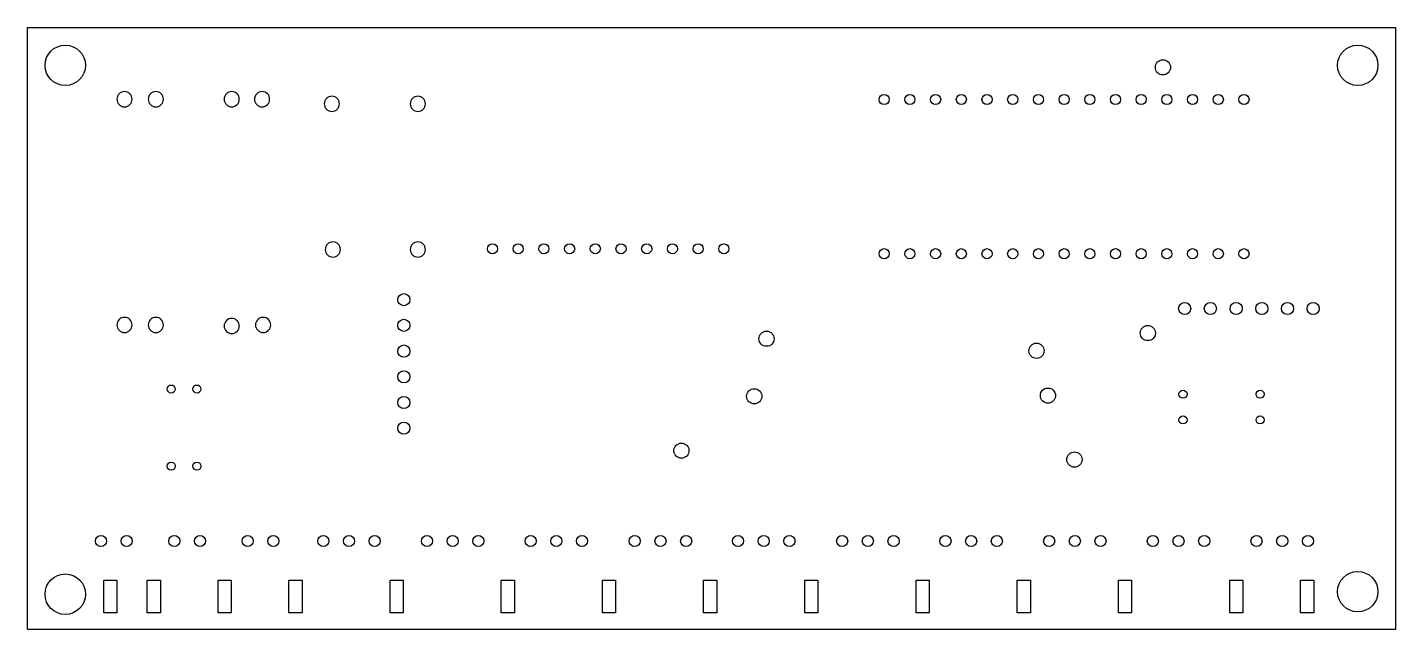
# Model space of a CAD drawing. Extents: x 106 to 242, y -132 to -72.
import ezdxf

# ---------------------------------------------------------------- set-up
doc = ezdxf.new("R2010")
doc.units = 0
doc.layers.add('WHITE', color=7, linetype='CONTINUOUS')

msp = doc.modelspace()

# ---------------------------------------------------------------- linework, layer by layer
at = {"layer": 'WHITE', "linetype": 'CONTINUOUS'}
for p, q in [((106.5, -72.5), (241.75, -72.5)), ((106.5, -132), (106.5, -72.5)), ((241.75, -72.5), (241.75, -132)), ((114.056, -127.117), (115.36, -127.117)), ((114.056, -130.326), (114.056, -127.117)), ((115.36, -127.117), (115.36, -130.326)), ((118.348, -127.117), (119.652, -127.117)), ((118.348, -130.326), (118.348, -127.117)), ((119.652, -127.117), (119.652, -130.326)), ((125.348, -127.117), (126.652, -127.117)), ((125.348, -130.326), (125.348, -127.117)), ((126.652, -127.117), (126.652, -130.326)), ((132.348, -127.117), (133.652, -127.117)), ((132.348, -130.326), (132.348, -127.117)), ((133.652, -127.117), (133.652, -130.326)), ((142.348, -127.117), (143.652, -127.117)), ((142.348, -130.326), (142.348, -127.117)), ((143.652, -127.117), (143.652, -130.326)), ((153.348, -127.117), (154.652, -127.117)), ((153.348, -130.326), (153.348, -127.117)), ((154.652, -127.117), (154.652, -130.326)), ((163.348, -127.117), (164.652, -127.117)), ((163.348, -130.326), (163.348, -127.117)), ((164.652, -127.117), (164.652, -130.326)), ((173.348, -127.117), (174.652, -127.117)), ((173.348, -130.326), (173.348, -127.117)), ((174.652, -127.117), (174.652, -130.326)), ((183.348, -127.117), (184.652, -127.117)), ((183.348, -130.326), (183.348, -127.117)), ((184.652, -127.117), (184.652, -130.326)), ((194.348, -127.117), (195.652, -127.117)), ((194.348, -130.326), (194.348, -127.117)), ((195.652, -127.117), (195.652, -130.326)), ((204.348, -127.117), (205.652, -127.117)), ((204.348, -130.326), (204.348, -127.117)), ((205.652, -127.117), (205.652, -130.326)), ((214.348, -127.117), (215.652, -127.117)), ((214.348, -130.326), (214.348, -127.117)), ((215.652, -127.117), (215.652, -130.326)), ((225.348, -127.117), (226.652, -127.117)), ((225.348, -130.326), (225.348, -127.117)), ((226.652, -127.117), (226.652, -130.326)), ((232.348, -127.117), (233.652, -127.117)), ((232.348, -130.326), (232.348, -127.117)), ((233.652, -127.117), (233.652, -130.326)), ((115.36, -130.326), (114.056, -130.326)), ((119.652, -130.326), (118.348, -130.326)), ((126.652, -130.326), (125.348, -130.326)), ((133.652, -130.326), (132.348, -130.326)), ((143.652, -130.326), (142.348, -130.326)), ((154.652, -130.326), (153.348, -130.326)), ((164.652, -130.326), (163.348, -130.326)), ((174.652, -130.326), (173.348, -130.326)), ((184.652, -130.326), (183.348, -130.326)), ((195.652, -130.326), (194.348, -130.326)), ((205.652, -130.326), (204.348, -130.326)), ((215.652, -130.326), (214.348, -130.326)), ((226.652, -130.326), (225.348, -130.326)), ((233.652, -130.326), (232.348, -130.326)), ((241.75, -132), (106.5, -132))]:
    msp.add_line(p, q, dxfattribs=at)
at = {"layer": 'WHITE'}
for centre, radius in [((110.25, -76.25), 2), ((238, -76.25), 2), ((218.75, -76.45), 0.75), ((191.200002, -79.620001), 0.5), ((193.740002, -79.620001), 0.5), ((196.280003, -79.620003), 0.5), ((198.820002, -79.620003), 0.5), ((201.360003, -79.620001), 0.5), ((203.900001, -79.619999), 0.5), ((206.439999, -79.620003), 0.5), ((208.980001, -79.620002), 0.5), ((211.520002, -79.620001), 0.5), ((214.060002, -79.619998), 0.5), ((216.600002, -79.620001), 0.5), ((219.140005, -79.619999), 0.5), ((221.680002, -79.620001), 0.5), ((224.219998, -79.619997), 0.5), ((226.759996, -79.620001), 0.5), ((152.48, -94.37), 0.5), ((155.02, -94.37), 0.5), ((157.56, -94.37), 0.5), ((160.1, -94.37), 0.5), ((162.64, -94.37), 0.5), ((165.18, -94.37), 0.5), ((167.72, -94.37), 0.5), ((170.26, -94.37), 0.5), ((172.8, -94.37), 0.5), ((175.34, -94.37), 0.5), ((191.200002, -94.860001), 0.5), ((193.740002, -94.860001), 0.5), ((196.280001, -94.859996), 0.5), ((198.820002, -94.860001), 0.5), ((201.360002, -94.860002), 0.5), ((203.900003, -94.859996), 0.5), ((206.440002, -94.860001), 0.5), ((208.980004, -94.859999), 0.5), ((211.520007, -94.860002), 0.5), ((214.060002, -94.860007), 0.5), ((216.600002, -94.860001), 0.5), ((219.140002, -94.860001), 0.5), ((221.680003, -94.860003), 0.5), ((224.220003, -94.860001), 0.5), ((226.760002, -94.860001), 0.5), ((143.717492, -99.399998), 0.6), ((220.899998, -100.282509), 0.6), ((223.439999, -100.282503), 0.6), ((225.979999, -100.282504), 0.6), ((228.52, -100.282509), 0.6), ((231.059999, -100.282504), 0.6), ((233.599999, -100.282504), 0.6), ((143.717498, -101.939999), 0.6), ((179.56, -103.26), 0.75), ((217.25, -102.7), 0.75), ((143.717497, -104.479999), 0.6), ((206.25, -104.45), 0.75), ((143.717492, -107.02), 0.6), ((120.7175, -108.2325), 0.4), ((123.2575, -108.2325), 0.4), ((178.35, -108.95), 0.75), ((207.38, -108.88), 0.75), ((143.717497, -109.559999), 0.6), ((220.7325, -108.7425), 0.4), ((228.3525, -108.7425), 0.4), ((220.7325, -111.2825), 0.4), ((228.3525, -111.2825), 0.4), ((143.717497, -112.099999), 0.6), ((171.15, -114.32), 0.75), ((210, -115.2), 0.75), ((120.7175, -115.8525), 0.4), ((123.2575, -115.8525), 0.4), ((113.77, -123.25), 0.55), ((116.31, -123.25), 0.55), ((121.02, -123.25), 0.55), ((123.56, -123.25), 0.55), ((128.27, -123.25), 0.55), ((130.81, -123.25), 0.55), ((135.75, -123.25), 0.55), ((138.29, -123.25), 0.55), ((140.83, -123.25), 0.55), ((146, -123.25), 0.55), ((148.54, -123.25), 0.55), ((151.08, -123.25), 0.55), ((156.25, -123.25), 0.55), ((158.79, -123.25), 0.55), ((161.33, -123.25), 0.55), ((166.54, -123.245), 0.55), ((169.08, -123.245), 0.55), ((171.62, -123.245), 0.55), ((176.75, -123.25), 0.55), ((179.29, -123.25), 0.55), ((181.83, -123.25), 0.55), ((187.04, -123.245), 0.55), ((189.58, -123.245), 0.55), ((192.12, -123.245), 0.55), ((197.25, -123.25), 0.55), ((199.79, -123.25), 0.55), ((202.33, -123.25), 0.55), ((207.5, -123.25), 0.55), ((210.04, -123.25), 0.55), ((212.58, -123.25), 0.55), ((217.75, -123.25), 0.55), ((220.29, -123.25), 0.55), ((222.83, -123.25), 0.55), ((228, -123.25), 0.55), ((230.54, -123.25), 0.55), ((233.08, -123.25), 0.55), ((110.25, -128.5), 2), ((238, -128.25), 2)]:
    msp.add_circle(centre, radius, dxfattribs=at)
for centre, start, end in [((116.1, -79.6), 0, 180), ((116.1, -79.6), -180, 0), ((119.2, -79.6), 0, 180), ((119.2, -79.6), -180, 0), ((126.7, -79.6), 0, 180), ((126.7, -79.6), -180, 0), ((129.7, -79.6), 0, 180), ((129.7, -79.6), -180, 0), ((136.6, -80.05), 0, 180), ((145.100002, -80.049998), 0, 180), ((136.6, -80.05), 180, 360), ((145.100002, -80.049998), 180, 360), ((136.7, -94.45), 0, 180), ((136.7, -94.45), 180, 360), ((145.100001, -94.449998), 0, 180), ((145.100001, -94.449998), 180, 360), ((116.1, -101.9), 0, 180), ((119.2, -101.9), 0, 180), ((126.7, -102), 0, 180), ((129.8, -101.9), 0, 180), ((116.1, -101.9), -180, 0), ((119.2, -101.9), -180, 0), ((126.7, -102), -180, 0), ((129.8, -101.9), -180, 0)]:
    msp.add_arc(centre, 0.75, start, end, dxfattribs=at)

doc.saveas('drawing.dxf')
